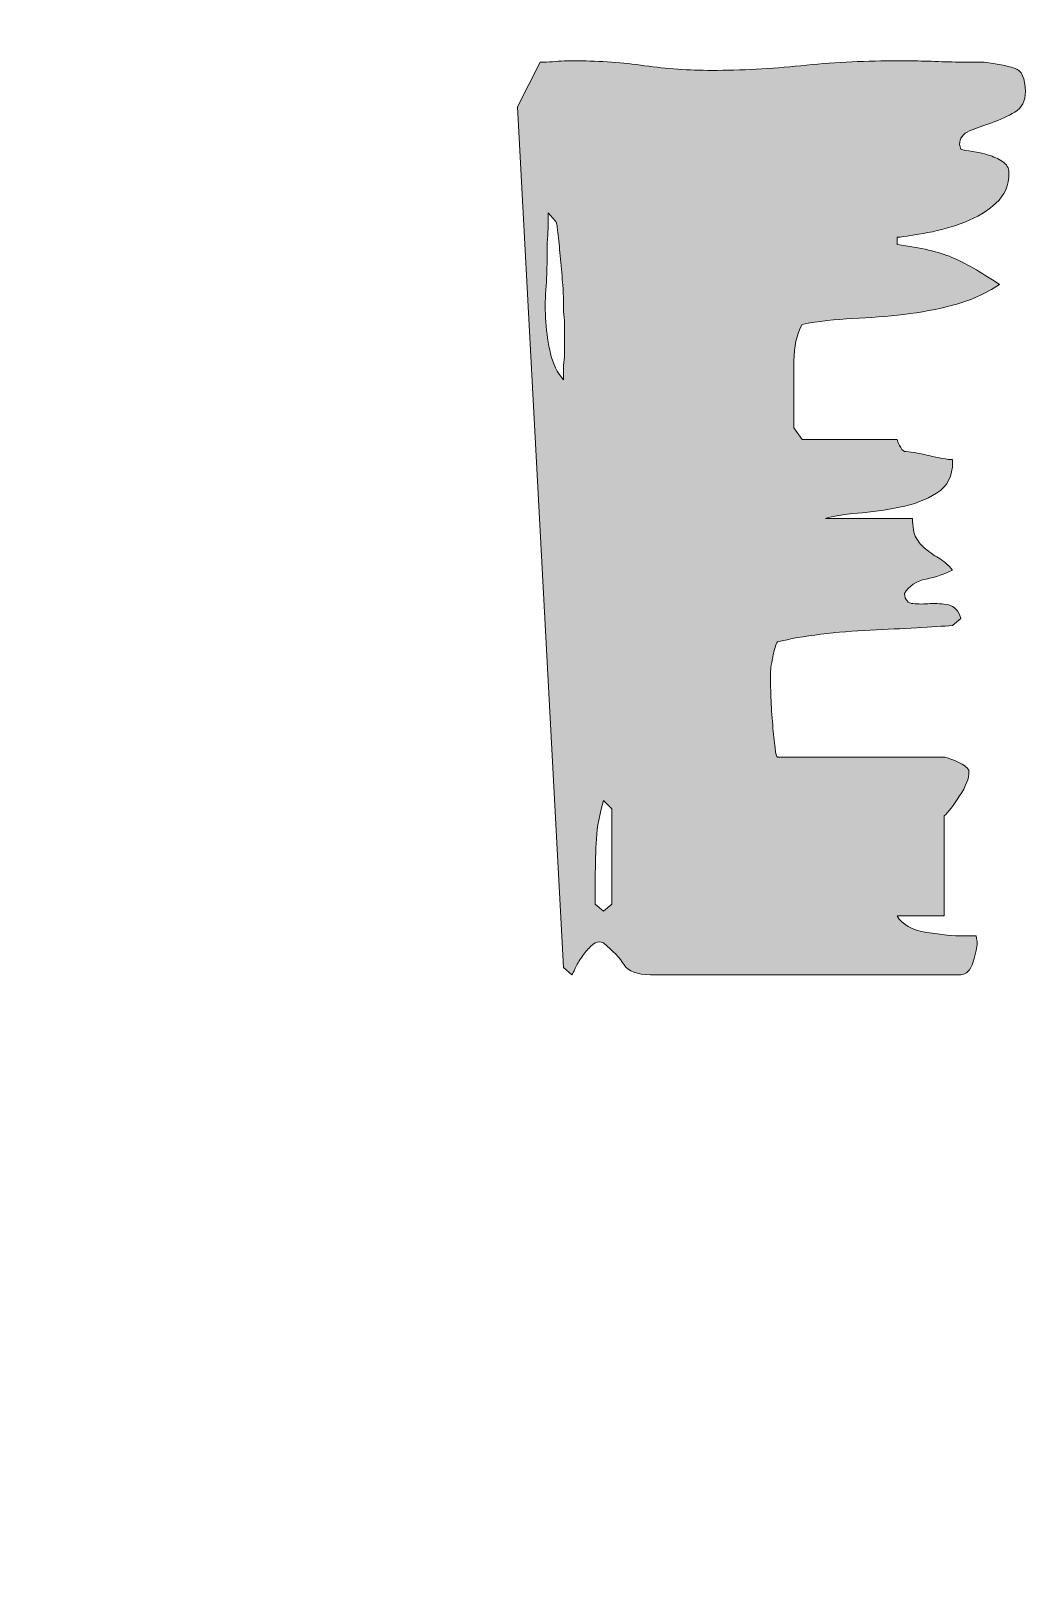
# Model space of a CAD drawing. Extents: x 15 to 185, y -185 to -15.
# Drawn here: x 80.65 to 91.73, y -144.7 to -127.57 of the extents above; entities that cross this region are included whole.
import ezdxf

# ---------------------------------------------------------------- set-up
doc = ezdxf.new("R2010")
doc.units = 0
doc.header["$MEASUREMENT"] = 0
doc.layers.add('Layer 1', color=7, linetype='Continuous', lineweight=0)

# ---------------------------------------------------------------- blocks, each defined once
blk = doc.blocks.new('Block_1')
at = {"layer": 'Layer 1', "true_color": 0x000000, "transparency": 33554687}
h = blk.add_hatch(color=18, dxfattribs=at)
h.dxf.hatch_style = 2
edge = h.paths.add_edge_path()
edge.add_spline(control_points=[(100.001, -23.193), (57.647, -23.193), (23.191, -57.649), (23.191, -100.001), (23.191, -142.353), (57.647, -176.809), (100.001, -176.809), (142.354, -176.809), (176.81, -142.353), (176.81, -100.001), (176.81, -57.649), (142.354, -23.193), (100.001, -23.193)], knot_values=[0, 0, 0, 0, 1, 1, 1, 2, 2, 2, 3, 3, 3, 4, 4, 4, 4], degree=3, periodic=0)
edge = h.paths.add_edge_path()
edge.add_spline(control_points=[(100.001, -179.018), (56.43, -179.018), (20.982, -143.571), (20.982, -100.001), (20.982, -56.43), (56.43, -20.983), (100.001, -20.983), (143.571, -20.983), (179.019, -56.43), (179.019, -100.001), (179.019, -143.571), (143.571, -179.018), (100.001, -179.018)], knot_values=[0, 0, 0, 0, 1, 1, 1, 2, 2, 2, 3, 3, 3, 4, 4, 4, 4], degree=3, periodic=0)
at = {"layer": 'Layer 1'}
for points in [[(100.001, -179.018), (56.43, -179.018), (20.982, -143.571), (20.982, -100.001), (20.982, -56.43), (56.43, -20.983), (100.001, -20.983), (143.571, -20.983), (179.019, -56.43), (179.019, -100.001), (179.019, -143.571), (143.571, -179.018), (100.001, -179.018)], [(100.001, -23.193), (57.647, -23.193), (23.191, -57.649), (23.191, -100.001), (23.191, -142.353), (57.647, -176.809), (100.001, -176.809), (142.354, -176.809), (176.81, -142.353), (176.81, -100.001), (176.81, -57.649), (142.354, -23.193), (100.001, -23.193)]]:
    blk.add_open_spline(points, degree=3, knots=[0, 0, 0, 0, 1, 1, 1, 2, 2, 2, 3, 3, 3, 4, 4, 4, 4], dxfattribs=at)
blk = doc.blocks.new('Block_8')
at = {"layer": 'Layer 1', "true_color": 0x000000, "transparency": 33554687}
h = blk.add_hatch(color=18, dxfattribs=at)
h.dxf.hatch_style = 2
edge = h.paths.add_edge_path()
edge.add_spline(control_points=[(86.906, -137.243), (86.906, -137.243), (86.997, -137.321), (86.997, -137.321), (86.997, -137.321), (87.088, -137.243), (87.088, -137.243), (87.088, -137.243), (87.088, -136.188), (87.088, -136.188), (87.088, -136.188), (86.997, -136.096), (86.997, -136.096), (86.953, -136.244), (86.927, -136.385), (86.918, -136.52), (86.91, -136.655), (86.906, -136.8), (86.906, -136.957), (86.906, -136.957), (86.906, -137.243), (86.906, -137.243)], knot_values=[0, 0, 0, 0, 1, 1, 1, 2, 2, 2, 3, 3, 3, 4, 4, 4, 5, 5, 5, 6, 6, 6, 7, 7, 7, 7], degree=3, periodic=0)
edge = h.paths.add_edge_path()
edge.add_spline(control_points=[(86.358, -130.434), (86.349, -130.551), (86.349, -130.67), (86.358, -130.792), (86.366, -130.914), (86.384, -131.031), (86.41, -131.144), (86.436, -131.257), (86.484, -131.352), (86.553, -131.431), (86.553, -131.431), (86.553, -131.339), (86.553, -131.339), (86.553, -131.296), (86.556, -131.252), (86.56, -131.209), (86.564, -131.165), (86.566, -131.122), (86.566, -131.079), (86.566, -131.079), (86.566, -130.987), (86.566, -130.987), (86.566, -130.987), (86.566, -130.87), (86.566, -130.87), (86.566, -130.827), (86.564, -130.783), (86.56, -130.74), (86.556, -130.696), (86.553, -130.653), (86.553, -130.609), (86.553, -130.609), (86.553, -130.557), (86.553, -130.557), (86.553, -130.497), (86.549, -130.416), (86.54, -130.316), (86.532, -130.216), (86.523, -130.119), (86.514, -130.023), (86.505, -129.927), (86.497, -129.845), (86.488, -129.775), (86.48, -129.706), (86.471, -129.671), (86.462, -129.671), (86.462, -129.671), (86.384, -129.58), (86.384, -129.58), (86.384, -129.58), (86.384, -129.684), (86.384, -129.684), (86.384, -129.728), (86.382, -129.78), (86.378, -129.84), (86.373, -129.901), (86.371, -129.958), (86.371, -130.01), (86.371, -130.01), (86.371, -130.114), (86.371, -130.114), (86.371, -130.21), (86.366, -130.316), (86.358, -130.434)], knot_values=[0, 0, 0, 0, 1, 1, 1, 2, 2, 2, 3, 3, 3, 4, 4, 4, 5, 5, 5, 6, 6, 6, 7, 7, 7, 8, 8, 8, 9, 9, 9, 10, 10, 10, 11, 11, 11, 12, 12, 12, 13, 13, 13, 14, 14, 14, 15, 15, 15, 16, 16, 16, 17, 17, 17, 18, 18, 18, 19, 19, 19, 20, 20, 20, 21, 21, 21, 21], degree=3, periodic=0)
edge = h.paths.add_edge_path()
edge.add_spline(control_points=[(86.045, -128.407), (86.045, -128.407), (86.293, -127.911), (86.293, -127.911), (86.293, -127.911), (86.332, -127.911), (86.332, -127.911), (86.375, -127.911), (86.419, -127.909), (86.462, -127.905), (86.505, -127.901), (86.549, -127.898), (86.593, -127.898), (86.593, -127.898), (86.71, -127.898), (86.71, -127.898), (86.961, -127.898), (87.209, -127.916), (87.453, -127.951), (87.696, -127.985), (87.944, -128.003), (88.196, -128.003), (88.526, -128.003), (88.856, -127.985), (89.186, -127.951), (89.516, -127.916), (89.855, -127.898), (90.203, -127.898), (90.203, -127.898), (90.411, -127.898), (90.411, -127.898), (90.507, -127.898), (90.606, -127.901), (90.711, -127.905), (90.815, -127.909), (90.915, -127.911), (91.011, -127.911), (91.011, -127.911), (91.219, -127.911), (91.219, -127.911), (91.358, -127.929), (91.469, -127.951), (91.552, -127.977), (91.634, -128.003), (91.675, -128.09), (91.675, -128.237), (91.675, -128.342), (91.636, -128.418), (91.558, -128.465), (91.48, -128.513), (91.395, -128.552), (91.304, -128.583), (91.212, -128.613), (91.13, -128.644), (91.056, -128.674), (90.982, -128.704), (90.946, -128.754), (90.946, -128.824), (90.946, -128.833), (90.947, -128.841), (90.952, -128.85), (90.957, -128.859), (90.959, -128.868), (90.959, -128.876), (90.984, -128.885), (91.028, -128.893), (91.089, -128.902), (91.15, -128.911), (91.208, -128.924), (91.265, -128.941), (91.321, -128.959), (91.373, -128.982), (91.421, -129.013), (91.469, -129.043), (91.493, -129.084), (91.493, -129.137), (91.493, -129.276), (91.445, -129.389), (91.349, -129.475), (91.254, -129.562), (91.139, -129.632), (91.004, -129.684), (90.869, -129.736), (90.732, -129.775), (90.593, -129.801), (90.454, -129.828), (90.341, -129.845), (90.255, -129.853), (90.255, -129.853), (90.255, -129.932), (90.255, -129.932), (90.515, -129.967), (90.718, -130.014), (90.861, -130.075), (91.004, -130.136), (91.18, -130.236), (91.389, -130.375), (91.232, -130.479), (91.063, -130.555), (90.88, -130.603), (90.698, -130.651), (90.513, -130.685), (90.327, -130.707), (90.14, -130.729), (89.95, -130.744), (89.759, -130.753), (89.568, -130.762), (89.381, -130.783), (89.199, -130.818), (89.138, -130.931), (89.108, -131.065), (89.108, -131.222), (89.108, -131.222), (89.108, -131.639), (89.108, -131.639), (89.108, -131.639), (89.108, -131.965), (89.108, -131.965), (89.108, -131.965), (89.199, -132.095), (89.199, -132.095), (89.199, -132.095), (90.255, -132.095), (90.255, -132.095), (90.255, -132.104), (90.263, -132.126), (90.281, -132.16), (90.298, -132.195), (90.315, -132.217), (90.333, -132.226), (90.359, -132.226), (90.396, -132.23), (90.444, -132.239), (90.491, -132.247), (90.544, -132.258), (90.6, -132.271), (90.657, -132.284), (90.709, -132.295), (90.756, -132.304), (90.804, -132.312), (90.841, -132.317), (90.868, -132.317), (90.868, -132.317), (90.868, -132.343), (90.868, -132.343), (90.868, -132.499), (90.809, -132.614), (90.691, -132.688), (90.574, -132.762), (90.437, -132.814), (90.281, -132.845), (90.124, -132.875), (89.968, -132.897), (89.812, -132.91), (89.655, -132.923), (89.538, -132.942), (89.459, -132.968), (89.459, -132.968), (90.424, -132.968), (90.424, -132.968), (90.424, -133.064), (90.437, -133.136), (90.463, -133.184), (90.49, -133.231), (90.524, -133.272), (90.568, -133.307), (90.611, -133.342), (90.659, -133.375), (90.711, -133.405), (90.763, -133.436), (90.815, -133.481), (90.868, -133.542), (90.78, -133.585), (90.683, -133.618), (90.574, -133.64), (90.465, -133.661), (90.385, -133.716), (90.333, -133.802), (90.341, -133.872), (90.374, -133.909), (90.431, -133.913), (90.487, -133.918), (90.55, -133.918), (90.62, -133.913), (90.689, -133.909), (90.756, -133.913), (90.822, -133.926), (90.887, -133.939), (90.933, -133.989), (90.959, -134.076), (90.959, -134.076), (90.868, -134.154), (90.868, -134.154), (90.763, -134.163), (90.63, -134.172), (90.47, -134.18), (90.309, -134.189), (90.137, -134.198), (89.955, -134.207), (89.772, -134.215), (89.59, -134.231), (89.408, -134.252), (89.225, -134.274), (89.064, -134.302), (88.925, -134.337), (88.908, -134.363), (88.891, -134.419), (88.873, -134.506), (88.856, -134.593), (88.847, -134.654), (88.847, -134.689), (88.847, -134.758), (88.85, -134.845), (88.853, -134.949), (88.858, -135.054), (88.864, -135.156), (88.873, -135.256), (88.882, -135.356), (88.891, -135.44), (88.899, -135.51), (88.908, -135.58), (88.917, -135.614), (88.925, -135.614), (88.925, -135.614), (90.776, -135.614), (90.776, -135.614), (90.793, -135.614), (90.837, -135.629), (90.906, -135.66), (90.976, -135.69), (91.019, -135.718), (91.037, -135.744), (91.045, -135.753), (91.05, -135.762), (91.05, -135.771), (91.05, -135.849), (91.015, -135.94), (90.946, -136.044), (90.876, -136.149), (90.82, -136.222), (90.776, -136.266), (90.776, -136.266), (90.776, -137.374), (90.776, -137.374), (90.776, -137.374), (90.255, -137.374), (90.255, -137.374), (90.307, -137.469), (90.416, -137.53), (90.581, -137.556), (90.746, -137.582), (90.88, -137.595), (90.984, -137.595), (90.984, -137.595), (91.128, -137.595), (91.128, -137.595), (91.137, -137.63), (91.141, -137.656), (91.141, -137.673), (91.141, -137.717), (91.126, -137.786), (91.096, -137.882), (91.065, -137.978), (91.019, -138.025), (90.959, -138.025), (90.959, -138.025), (87.518, -138.025), (87.518, -138.025), (87.37, -138.025), (87.272, -137.988), (87.225, -137.914), (87.177, -137.841), (87.101, -137.76), (86.997, -137.673), (86.997, -137.673), (86.957, -137.66), (86.957, -137.66), (86.923, -137.66), (86.888, -137.678), (86.853, -137.713), (86.818, -137.747), (86.786, -137.786), (86.756, -137.83), (86.725, -137.873), (86.701, -137.914), (86.684, -137.954), (86.666, -137.993), (86.653, -138.017), (86.644, -138.025), (86.644, -138.025), (86.553, -137.947), (86.553, -137.947), (86.553, -137.947), (86.045, -128.407), (86.045, -128.407)], knot_values=[0, 0, 0, 0, 1, 1, 1, 2, 2, 2, 3, 3, 3, 4, 4, 4, 5, 5, 5, 6, 6, 6, 7, 7, 7, 8, 8, 8, 9, 9, 9, 10, 10, 10, 11, 11, 11, 12, 12, 12, 13, 13, 13, 14, 14, 14, 15, 15, 15, 16, 16, 16, 17, 17, 17, 18, 18, 18, 19, 19, 19, 20, 20, 20, 21, 21, 21, 22, 22, 22, 23, 23, 23, 24, 24, 24, 25, 25, 25, 26, 26, 26, 27, 27, 27, 28, 28, 28, 29, 29, 29, 30, 30, 30, 31, 31, 31, 32, 32, 32, 33, 33, 33, 34, 34, 34, 35, 35, 35, 36, 36, 36, 37, 37, 37, 38, 38, 38, 39, 39, 39, 40, 40, 40, 41, 41, 41, 42, 42, 42, 43, 43, 43, 44, 44, 44, 45, 45, 45, 46, 46, 46, 47, 47, 47, 48, 48, 48, 49, 49, 49, 50, 50, 50, 51, 51, 51, 52, 52, 52, 53, 53, 53, 54, 54, 54, 55, 55, 55, 56, 56, 56, 57, 57, 57, 58, 58, 58, 59, 59, 59, 60, 60, 60, 61, 61, 61, 62, 62, 62, 63, 63, 63, 64, 64, 64, 65, 65, 65, 66, 66, 66, 67, 67, 67, 68, 68, 68, 69, 69, 69, 70, 70, 70, 71, 71, 71, 72, 72, 72, 73, 73, 73, 74, 74, 74, 75, 75, 75, 76, 76, 76, 77, 77, 77, 78, 78, 78, 79, 79, 79, 80, 80, 80, 81, 81, 81, 82, 82, 82, 83, 83, 83, 84, 84, 84, 85, 85, 85, 86, 86, 86, 87, 87, 87, 88, 88, 88, 89, 89, 89, 90, 90, 90, 91, 91, 91, 92, 92, 92, 93, 93, 93, 94, 94, 94, 95, 95, 95, 96, 96, 96, 97, 97, 97, 98, 98, 98, 98], degree=3, periodic=0)
at = {"layer": 'Layer 1'}
for points, knots in [([(86.045, -128.407), (86.045, -128.407), (86.293, -127.911), (86.293, -127.911), (86.293, -127.911), (86.332, -127.911), (86.332, -127.911), (86.375, -127.911), (86.419, -127.909), (86.462, -127.905), (86.505, -127.901), (86.549, -127.898), (86.593, -127.898), (86.593, -127.898), (86.71, -127.898), (86.71, -127.898), (86.961, -127.898), (87.209, -127.916), (87.453, -127.951), (87.696, -127.985), (87.944, -128.003), (88.196, -128.003), (88.526, -128.003), (88.856, -127.985), (89.186, -127.951), (89.516, -127.916), (89.855, -127.898), (90.203, -127.898), (90.203, -127.898), (90.411, -127.898), (90.411, -127.898), (90.507, -127.898), (90.606, -127.901), (90.711, -127.905), (90.815, -127.909), (90.915, -127.911), (91.011, -127.911), (91.011, -127.911), (91.219, -127.911), (91.219, -127.911), (91.358, -127.929), (91.469, -127.951), (91.552, -127.977), (91.634, -128.003), (91.675, -128.09), (91.675, -128.237), (91.675, -128.342), (91.636, -128.418), (91.558, -128.465), (91.48, -128.513), (91.395, -128.552), (91.304, -128.583), (91.212, -128.613), (91.13, -128.644), (91.056, -128.674), (90.982, -128.704), (90.946, -128.754), (90.946, -128.824), (90.946, -128.833), (90.947, -128.841), (90.952, -128.85), (90.957, -128.859), (90.959, -128.868), (90.959, -128.876), (90.984, -128.885), (91.028, -128.893), (91.089, -128.902), (91.15, -128.911), (91.208, -128.924), (91.265, -128.941), (91.321, -128.959), (91.373, -128.982), (91.421, -129.013), (91.469, -129.043), (91.493, -129.084), (91.493, -129.137), (91.493, -129.276), (91.445, -129.389), (91.349, -129.475), (91.254, -129.562), (91.139, -129.632), (91.004, -129.684), (90.869, -129.736), (90.732, -129.775), (90.593, -129.801), (90.454, -129.828), (90.341, -129.845), (90.255, -129.853), (90.255, -129.853), (90.255, -129.932), (90.255, -129.932), (90.515, -129.967), (90.718, -130.014), (90.861, -130.075), (91.004, -130.136), (91.18, -130.236), (91.389, -130.375), (91.232, -130.479), (91.063, -130.555), (90.88, -130.603), (90.698, -130.651), (90.513, -130.685), (90.327, -130.707), (90.14, -130.729), (89.95, -130.744), (89.759, -130.753), (89.568, -130.762), (89.381, -130.783), (89.199, -130.818), (89.138, -130.931), (89.108, -131.065), (89.108, -131.222), (89.108, -131.222), (89.108, -131.639), (89.108, -131.639), (89.108, -131.639), (89.108, -131.965), (89.108, -131.965), (89.108, -131.965), (89.199, -132.095), (89.199, -132.095), (89.199, -132.095), (90.255, -132.095), (90.255, -132.095), (90.255, -132.104), (90.263, -132.126), (90.281, -132.16), (90.298, -132.195), (90.315, -132.217), (90.333, -132.226), (90.359, -132.226), (90.396, -132.23), (90.444, -132.239), (90.491, -132.247), (90.544, -132.258), (90.6, -132.271), (90.657, -132.284), (90.709, -132.295), (90.756, -132.304), (90.804, -132.312), (90.841, -132.317), (90.868, -132.317), (90.868, -132.317), (90.868, -132.343), (90.868, -132.343), (90.868, -132.499), (90.809, -132.614), (90.691, -132.688), (90.574, -132.762), (90.437, -132.814), (90.281, -132.845), (90.124, -132.875), (89.968, -132.897), (89.812, -132.91), (89.655, -132.923), (89.538, -132.942), (89.459, -132.968), (89.459, -132.968), (90.424, -132.968), (90.424, -132.968), (90.424, -133.064), (90.437, -133.136), (90.463, -133.184), (90.49, -133.231), (90.524, -133.272), (90.568, -133.307), (90.611, -133.342), (90.659, -133.375), (90.711, -133.405), (90.763, -133.436), (90.815, -133.481), (90.868, -133.542), (90.78, -133.585), (90.683, -133.618), (90.574, -133.64), (90.465, -133.661), (90.385, -133.716), (90.333, -133.802), (90.341, -133.872), (90.374, -133.909), (90.431, -133.913), (90.487, -133.918), (90.55, -133.918), (90.62, -133.913), (90.689, -133.909), (90.756, -133.913), (90.822, -133.926), (90.887, -133.939), (90.933, -133.989), (90.959, -134.076), (90.959, -134.076), (90.868, -134.154), (90.868, -134.154), (90.763, -134.163), (90.63, -134.172), (90.47, -134.18), (90.309, -134.189), (90.137, -134.198), (89.955, -134.207), (89.772, -134.215), (89.59, -134.231), (89.408, -134.252), (89.225, -134.274), (89.064, -134.302), (88.925, -134.337), (88.908, -134.363), (88.891, -134.419), (88.873, -134.506), (88.856, -134.593), (88.847, -134.654), (88.847, -134.689), (88.847, -134.758), (88.85, -134.845), (88.853, -134.949), (88.858, -135.054), (88.864, -135.156), (88.873, -135.256), (88.882, -135.356), (88.891, -135.44), (88.899, -135.51), (88.908, -135.58), (88.917, -135.614), (88.925, -135.614), (88.925, -135.614), (90.776, -135.614), (90.776, -135.614), (90.793, -135.614), (90.837, -135.629), (90.906, -135.66), (90.976, -135.69), (91.019, -135.718), (91.037, -135.744), (91.045, -135.753), (91.05, -135.762), (91.05, -135.771), (91.05, -135.849), (91.015, -135.94), (90.946, -136.044), (90.876, -136.149), (90.82, -136.222), (90.776, -136.266), (90.776, -136.266), (90.776, -137.374), (90.776, -137.374), (90.776, -137.374), (90.255, -137.374), (90.255, -137.374), (90.307, -137.469), (90.416, -137.53), (90.581, -137.556), (90.746, -137.582), (90.88, -137.595), (90.984, -137.595), (90.984, -137.595), (91.128, -137.595), (91.128, -137.595), (91.137, -137.63), (91.141, -137.656), (91.141, -137.673), (91.141, -137.717), (91.126, -137.786), (91.096, -137.882), (91.065, -137.978), (91.019, -138.025), (90.959, -138.025), (90.959, -138.025), (87.518, -138.025), (87.518, -138.025), (87.37, -138.025), (87.272, -137.988), (87.225, -137.914), (87.177, -137.841), (87.101, -137.76), (86.997, -137.673), (86.997, -137.673), (86.957, -137.66), (86.957, -137.66), (86.923, -137.66), (86.888, -137.678), (86.853, -137.713), (86.818, -137.747), (86.786, -137.786), (86.756, -137.83), (86.725, -137.873), (86.701, -137.914), (86.684, -137.954), (86.666, -137.993), (86.653, -138.017), (86.644, -138.025), (86.644, -138.025), (86.553, -137.947), (86.553, -137.947), (86.553, -137.947), (86.045, -128.407), (86.045, -128.407)], [0, 0, 0, 0, 1, 1, 1, 2, 2, 2, 3, 3, 3, 4, 4, 4, 5, 5, 5, 6, 6, 6, 7, 7, 7, 8, 8, 8, 9, 9, 9, 10, 10, 10, 11, 11, 11, 12, 12, 12, 13, 13, 13, 14, 14, 14, 15, 15, 15, 16, 16, 16, 17, 17, 17, 18, 18, 18, 19, 19, 19, 20, 20, 20, 21, 21, 21, 22, 22, 22, 23, 23, 23, 24, 24, 24, 25, 25, 25, 26, 26, 26, 27, 27, 27, 28, 28, 28, 29, 29, 29, 30, 30, 30, 31, 31, 31, 32, 32, 32, 33, 33, 33, 34, 34, 34, 35, 35, 35, 36, 36, 36, 37, 37, 37, 38, 38, 38, 39, 39, 39, 40, 40, 40, 41, 41, 41, 42, 42, 42, 43, 43, 43, 44, 44, 44, 45, 45, 45, 46, 46, 46, 47, 47, 47, 48, 48, 48, 49, 49, 49, 50, 50, 50, 51, 51, 51, 52, 52, 52, 53, 53, 53, 54, 54, 54, 55, 55, 55, 56, 56, 56, 57, 57, 57, 58, 58, 58, 59, 59, 59, 60, 60, 60, 61, 61, 61, 62, 62, 62, 63, 63, 63, 64, 64, 64, 65, 65, 65, 66, 66, 66, 67, 67, 67, 68, 68, 68, 69, 69, 69, 70, 70, 70, 71, 71, 71, 72, 72, 72, 73, 73, 73, 74, 74, 74, 75, 75, 75, 76, 76, 76, 77, 77, 77, 78, 78, 78, 79, 79, 79, 80, 80, 80, 81, 81, 81, 82, 82, 82, 83, 83, 83, 84, 84, 84, 85, 85, 85, 86, 86, 86, 87, 87, 87, 88, 88, 88, 89, 89, 89, 90, 90, 90, 91, 91, 91, 92, 92, 92, 93, 93, 93, 94, 94, 94, 95, 95, 95, 96, 96, 96, 97, 97, 97, 98, 98, 98, 98]), ([(86.358, -130.434), (86.349, -130.551), (86.349, -130.67), (86.358, -130.792), (86.366, -130.914), (86.384, -131.031), (86.41, -131.144), (86.436, -131.257), (86.484, -131.352), (86.553, -131.431), (86.553, -131.431), (86.553, -131.339), (86.553, -131.339), (86.553, -131.296), (86.556, -131.252), (86.56, -131.209), (86.564, -131.165), (86.566, -131.122), (86.566, -131.079), (86.566, -131.079), (86.566, -130.987), (86.566, -130.987), (86.566, -130.987), (86.566, -130.87), (86.566, -130.87), (86.566, -130.827), (86.564, -130.783), (86.56, -130.74), (86.556, -130.696), (86.553, -130.653), (86.553, -130.609), (86.553, -130.609), (86.553, -130.557), (86.553, -130.557), (86.553, -130.497), (86.549, -130.416), (86.54, -130.316), (86.532, -130.216), (86.523, -130.119), (86.514, -130.023), (86.505, -129.927), (86.497, -129.845), (86.488, -129.775), (86.48, -129.706), (86.471, -129.671), (86.462, -129.671), (86.462, -129.671), (86.384, -129.58), (86.384, -129.58), (86.384, -129.58), (86.384, -129.684), (86.384, -129.684), (86.384, -129.728), (86.382, -129.78), (86.378, -129.84), (86.373, -129.901), (86.371, -129.958), (86.371, -130.01), (86.371, -130.01), (86.371, -130.114), (86.371, -130.114), (86.371, -130.21), (86.366, -130.316), (86.358, -130.434)], [0, 0, 0, 0, 1, 1, 1, 2, 2, 2, 3, 3, 3, 4, 4, 4, 5, 5, 5, 6, 6, 6, 7, 7, 7, 8, 8, 8, 9, 9, 9, 10, 10, 10, 11, 11, 11, 12, 12, 12, 13, 13, 13, 14, 14, 14, 15, 15, 15, 16, 16, 16, 17, 17, 17, 18, 18, 18, 19, 19, 19, 20, 20, 20, 21, 21, 21, 21]), ([(86.906, -137.243), (86.906, -137.243), (86.997, -137.321), (86.997, -137.321), (86.997, -137.321), (87.088, -137.243), (87.088, -137.243), (87.088, -137.243), (87.088, -136.188), (87.088, -136.188), (87.088, -136.188), (86.997, -136.096), (86.997, -136.096), (86.953, -136.244), (86.927, -136.385), (86.918, -136.52), (86.91, -136.655), (86.906, -136.8), (86.906, -136.957), (86.906, -136.957), (86.906, -137.243), (86.906, -137.243)], [0, 0, 0, 0, 1, 1, 1, 2, 2, 2, 3, 3, 3, 4, 4, 4, 5, 5, 5, 6, 6, 6, 7, 7, 7, 7])]:
    blk.add_open_spline(points, degree=3, knots=knots, dxfattribs=at)
blk = doc.blocks.new('Block_0')
at = {"layer": 'Layer 1'}
for name in ['Block_1', 'Block_8']:
    blk.add_blockref(name, (0, 0), dxfattribs=at)

msp = doc.modelspace()

# ---------------------------------------------------------------- block references
at = {"layer": 'Layer 1'}
msp.add_blockref('Block_0', (0, 0), dxfattribs=at)

doc.saveas('drawing.dxf')
